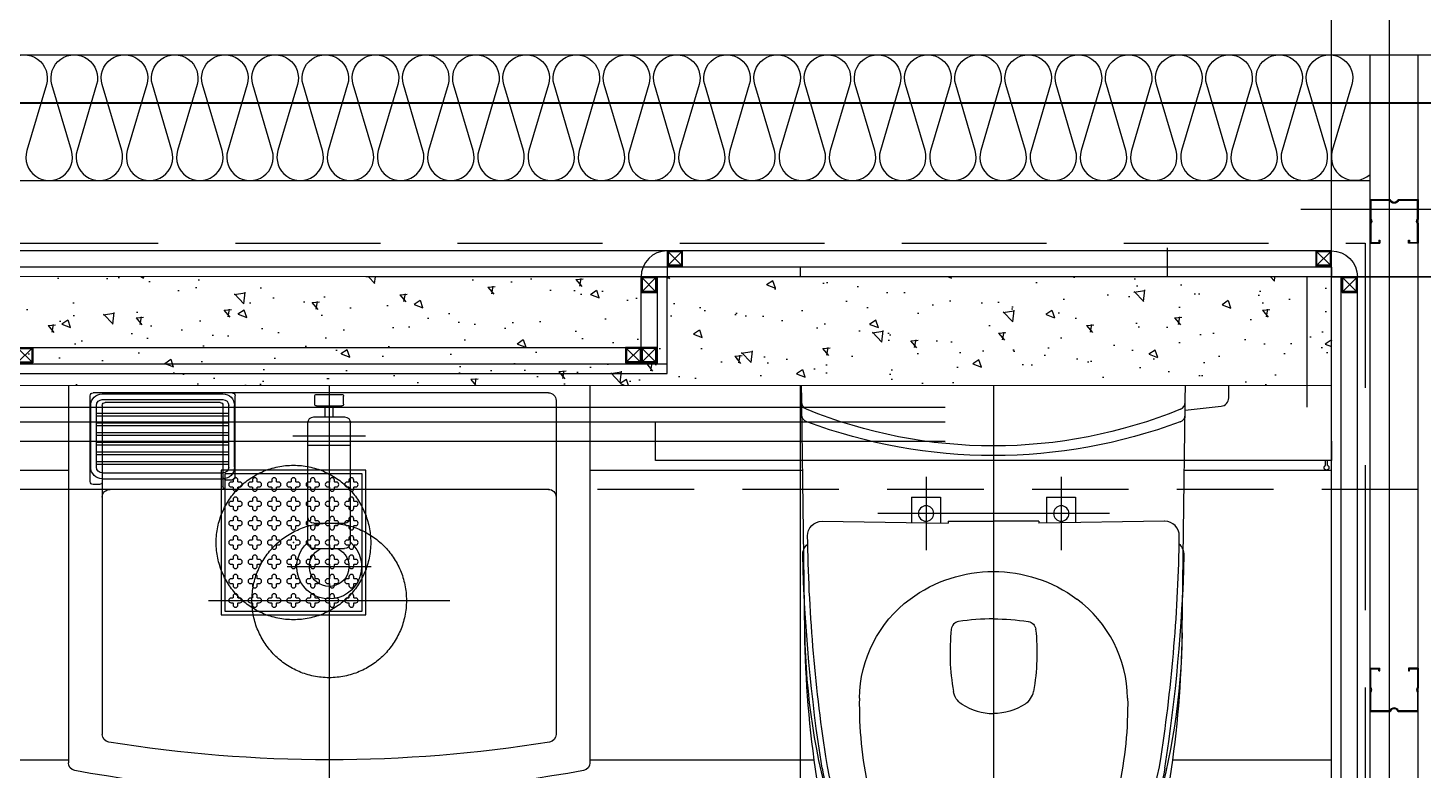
# Model space of a CAD drawing. Header units: millimetres. Extents: x 0 to 1390178, y 0 to 110113.
# Drawn here: x 703112 to 704557, y 25550 to 26319 of the extents above; entities that cross this region are included whole.
import ezdxf
from ezdxf.lldxf.tags import DXFTag
from ezdxf.xclip import XClip

# ---------------------------------------------------------------- set-up
doc = ezdxf.new("R2010")
doc.units = ezdxf.units.MM
doc.header["$LTSCALE"] = 100
doc.header["$XCLIPFRAME"] = 0
for name, pattern in [('X - 단위세대 확장형$0$CEN', [62, 60, -1, 0, -1]), ('X - 단위세대 확장형$0$HID', [1.5, 1, -0.5]), ('X - 단위세대 확장형$0$X-25$0$HID', [2.3, 1.5, -0.8]), ('X - 단위세대 확장형$0$X-25$0$HIDDEN2', [4.7625, 3.175, -1.5875]), ('X - 단위세대 확장형$0$X-55$0$CEN', [65, 60, -2, 1, -2]), ('X - 단위세대 확장형$0$X-55$0$HIDDEN2', [4.7625, 3.175, -1.5875]), ('X - 평면도$0$CEN', [62, 60, -1, 0, -1])]:
    doc.linetypes.add(name, pattern=pattern)
for name, color, linetype in [('SYM', 7, 'Continuous'), ('X - 단위세대 확장형$0$0 TILE LINE & HATCH', 8, 'Continuous'), ('X - 단위세대 확장형$0$3~6층코아$0$A-WALL-CONC', 2, 'Continuous'), ('X - 단위세대 확장형$0$A-CEN', 1, 'X - 단위세대 확장형$0$CEN'), ('X - 단위세대 확장형$0$A-Drain', 8, 'Continuous'), ('X - 단위세대 확장형$0$A-ETC', 7, 'Continuous'), ('X - 단위세대 확장형$0$A-FIN', 8, 'Continuous'), ('X - 단위세대 확장형$0$A-INS', 9, 'Continuous'), ('X - 단위세대 확장형$0$A-TILE', 253, 'Continuous'), ('X - 단위세대 확장형$0$AA-WAXM-CONC', 2, 'Continuous'), ('X - 단위세대 확장형$0$AA-XXXX-CNTL', 1, 'X - 단위세대 확장형$0$CEN'), ('X - 단위세대 확장형$0$LH-UBR', 4, 'Continuous'), ('X - 단위세대 확장형$0$TOIL', 4, 'Continuous'), ('X - 단위세대 확장형$0$UBR WALL', 4, 'Continuous'), ('X - 단위세대 확장형$0$UBR내부자재', 6, 'Continuous'), ('X - 단위세대 확장형$0$X-25$0$AA-DETL-PCN9', 9, 'Continuous'), ('X - 단위세대 확장형$0$X-25$0$AA-FFXM-SANI', 4, 'Continuous'), ('X - 단위세대 확장형$0$X-25$0$AA-XXXX-PAT1', 9, 'Continuous'), ('X - 단위세대 확장형$0$결로방지단열재', 7, 'X - 단위세대 확장형$0$HID'), ('X - 평면도$0$AA-XXXX-CNTL', 1, 'X - 평면도$0$CEN')]:
    doc.layers.add(name, color=color, linetype=linetype)
doc.layers.add('X - 단위세대 확장형$0$A-MC', color=171, linetype='Continuous', plot=False)
tags = doc.linetypes.add('X - 단위세대 확장형$0$X-55$0$DASHDOT', pattern=[70, 31, -13, 13, -13]).pattern_tags.tags
tags[10:11] = [DXFTag(74, 4), DXFTag(75, 0), DXFTag(340, '0'), DXFTag(46, 0.0), DXFTag(50, 0.0), DXFTag(44, 0.0), DXFTag(45, 0.0)]
tags[8:9] = [DXFTag(74, 4), DXFTag(75, 0), DXFTag(340, '0'), DXFTag(46, 0.0), DXFTag(50, 0.0), DXFTag(44, 0.0), DXFTag(45, 0.0)]
tags[6:7] = [DXFTag(74, 4), DXFTag(75, 0), DXFTag(340, '0'), DXFTag(46, 0.0), DXFTag(50, 0.0), DXFTag(44, 0.0), DXFTag(45, 0.0)]
tags[4:5] = [DXFTag(74, 4), DXFTag(75, 0), DXFTag(340, '0'), DXFTag(46, 0.0), DXFTag(50, 0.0), DXFTag(44, 0.0), DXFTag(45, 0.0)]

# ---------------------------------------------------------------- blocks, each defined once
blk = doc.blocks.new('X - 단위세대 확장형$0$X-55$0$계림_C-482-T')
at = {"layer": 'X - 단위세대 확장형$0$TOIL', "linetype": 'Continuous'}
for p, q in [((20, -192), (20, 192)), ((368.6, 195.5), (28.1, 200)), ((253, 177.3), (255, 47)), ((228, 85), (228, 55)), ((228, 85), (254.4, 85)), ((228, 55), (254.9, 55)), ((253, 47), (255, 47)), ((253, 47), (253, 0)), ((253, -47), (253, 0)), ((228, -55), (228, -85)), ((228, -55), (254.9, -55)), ((253, -47), (255, -47)), ((253, -177.3), (255, -47)), ((228, -85), (254.4, -85)), ((0, -214), (0, -146.3)), ((4, -150), (0, -150)), ((0, -210), (0, -150)), ((18, -164), (18, -196)), ((20, -169.7), (18, -169.7)), ((20, -190.2), (18, -190.2)), ((368.6, -195.5), (28.1, -200)), ((82, -199.3), (87, -236.3)), ((138, -198.5), (134, -235.7)), ((4, -210), (0, -210)), ((125.1, -243.7), (96.1, -244.1))]:
    blk.add_line(p, q, dxfattribs=at)
at = {"layer": 'X - 단위세대 확장형$0$TOIL', "color": 1, "linetype": 'X - 단위세대 확장형$0$X-55$0$CEN'}
for p, q in [((245, -120.2), (245, 119.8)), ((207, 69.8), (283, 69.8)), ((0, 0), (755, 0)), ((207, -70.2), (283, -70.2)), ((-30, -180), (50, -180))]:
    blk.add_line(p, q, dxfattribs=at)
at = {"layer": 'X - 단위세대 확장형$0$TOIL', "color": 8, "flags": 128}
for points in [[(368.6, 195.5, -0.069276), (559.4, 166.3)], [(508.6, 177.5, -0.153281), (680.3, 85.2)], [(559.4, 166.3, -0.146734), (684.9, 83.2)], [(436.1, 138.9, -0.057005), (529.9, 129.6)], [(529.9, 129.6, -0.167296), (651.9, 55.7)], [(684.9, 83.2, -0.175371), (715, 0)], [(356.9, 36.1, -0.340717), (364.8, 43.7)], [(364.8, 43.7, -0.070312), (429.2, 41.5)], [(651.9, 55.7, -0.175371), (672, 0)], [(354.1, 0, -0.037774), (356.9, 36.1)], [(354.1, 0, -0.037774), (356.9, 36.1)], [(442.4, 32.7, -0.145176), (452.1, 0)], [(442.4, 32.7, -0.145176), (452.1, 0)], [(715, 0, -0.195798), (680.3, -85.2)], [(442.4, -32.7, -0.207813), (429.2, -41.5)], [(651.9, -55.7, -0.167296), (529.9, -129.6)], [(436.1, -138.9, -0.233552), (333.6, -86.4)], [(684.9, -83.2, -0.146734), (559.4, -166.3)], [(508.6, -177.5, -0.032318), (288.4, -197.6)]]:
    blk.add_lwpolyline(points, format="xyb", dxfattribs=at)
at = {"layer": 'X - 단위세대 확장형$0$TOIL', "linetype": 'Continuous', "flags": 128}
for points in [[(650.4, 101.9, -0.089429), (690, 51.8)], [(684.5, 98.4, -0.197475), (725, 0)], [(703, 0, -0.12324), (690, -51.8)], [(684.5, -98.4, -0.160769), (519.2, -182.9)], [(650.4, -101.9, -0.144538), (496.5, -173.7)], [(4, -150, -0.414214), (18, -164)], [(268.2, -192.5, -0.418484), (253, -177.5)], [(496.5, -173.7, -0.033715), (268.2, -192.5)], [(519.2, -182.9, -0.034955), (368.6, -195.5)], [(150.1, -193.3, -0.309301), (142.7, -198.5)], [(288.4, -197.6, -0.225843), (276.6, -192.4)], [(134, -235.7, -0.379025), (125.1, -243.7)]]:
    blk.add_lwpolyline(points, format="xyb", dxfattribs=at)
at = {"layer": 'X - 단위세대 확장형$0$TOIL', "flags": 128}
blk.add_lwpolyline([(137, -193.7, -0.301225), (129.7, -198.6)], format="xyb", dxfattribs=at)
at = {"layer": 'X - 단위세대 확장형$0$TOIL', "linetype": 'Continuous'}
for centre in [(245, 69.8), (245, -70.2)]:
    blk.add_circle(centre, 8, dxfattribs=at)
for centre, radius, start, end in [((28, 192), 8, 90, 180), ((142.6, 190.5), 8, 20.4909, 89.2385), ((-367.1, 0), 552.1, 339.5091, 20.4909), ((268, 177.5), 15, 89.1659, 180), ((243.5, -1507.3), 1700, 81.4419, 89.1659), ((288, 182.6), 15, 88.4964, 139.4017), ((354.2, -884.5), 1080, 81.2159, 89.2985), ((451.8, -122.9), 300, 48.5441, 81.4419), ((473.9, -109.8), 296.2, 44.6829, 81.2159), ((593, 0), 110, 0, 28.1029), ((585, 0), 140, 315.3171, 0), ((531.3, 33), 180, 311.4559, 331.8971), ((4, -196), 14, 270, 360), ((28, -192), 8, 180, 270.7615), ((95.9, -235.1), 9, 187.7283, 270.76)]:
    blk.add_arc(centre, radius, start, end, dxfattribs=at)
at = {"layer": 'X - 단위세대 확장형$0$TOIL'}
for centre, radius, start, end in [((129.6, 190.6), 8, 22.1841, 89.2385), ((-337.9, 0), 512.9, 337.8159, 22.1841)]:
    blk.add_arc(centre, radius, start, end, dxfattribs=at)
at = {"layer": 'X - 단위세대 확장형$0$TOIL', "color": 8}
for centre, radius, start, end in [((243.5, -1513.8), 1712, 81.0921, 88.4964), ((438, 8.9), 130, 90.8275, 143.411), ((450, 0), 145, 143.411, 216.589), ((593, 0), 122, 0, 44.3131), ((425.7, 21.8), 20, 33.0409, 79.9998), ((587, -1), 128, 342.6326, 18.0424), ((392.1, 0), 60, 326.9591, 0.0001), ((585, 0), 87, 320.2125, 0), ((585, 0), 130, 320.2125, 0), ((594.1, 0), 240, 180, 188.653), ((365.8, -34.8), 9, 188.653, 263.9124), ((389.2, 185), 230, 263.9124, 280.0002), ((447.4, 142.1), 325.5, 280.8287, 315.6869), ((442.1, 276), 415, 269.1725, 282.2229), ((359.3, 504.5), 700, 270.7618, 286.6131)]:
    blk.add_arc(centre, radius, start, end, dxfattribs=at)
blk = doc.blocks.new('X - 단위세대 확장형$0$A$C49536B45')
at = {"layer": 'X - 단위세대 확장형$0$A-Drain', "color": 252, "linetype": 'X - 단위세대 확장형$0$X-55$0$HIDDEN2', "ltscale": 10}
for p, q in [((0, 125), (0, -125)), ((-125, 0), (125, 0))]:
    blk.add_line(p, q, dxfattribs=at)
blk.add_circle((0, 0), 80, dxfattribs=at)
blk = doc.blocks.new('X - 단위세대 확장형$0$X-55$0$L-206D')
at = {"layer": 'X - 단위세대 확장형$0$TOIL', "color": 1, "linetype": 'X - 단위세대 확장형$0$X-55$0$DASHDOT'}
for p, q in [((5314.4, 17756), (5314.4, 17281)), ((5276.9, 17671), (5351.9, 17671)), ((5357.9, 17536), (5270.9, 17536))]:
    blk.add_line(p, q, dxfattribs=at)
at = {"layer": 'X - 단위세대 확장형$0$TOIL', "linetype": 'Continuous'}
for p, q in [((5044.4, 17736), (5044.4, 17332.7)), ((5044.4, 17736), (5584.4, 17736)), ((5584.4, 17736), (5584.4, 17332.7)), ((5087.4, 17716), (5558.9, 17716)), ((5079.4, 17708), (5079.4, 17608)), ((5327.4, 17714.4), (5301.4, 17714.4)), ((5327.4, 17702.4), (5301.4, 17702.4)), ((5310.4, 17691), (5310.4, 17702.4)), ((5318.4, 17691), (5318.4, 17702.4)), ((5411.9, 17629), (5411.9, 17713)), ((5412.4, 17639), (5412.4, 17703)), ((5418.4, 17639), (5418.4, 17703)), ((5549.4, 17715), (5424.4, 17715)), ((5549.4, 17709), (5424.4, 17709)), ((5424.4, 17703), (5424.4, 17619)), ((5427.4, 17706), (5546.4, 17706)), ((5549.4, 17703), (5549.4, 17608)), ((5555.4, 17639), (5555.4, 17703)), ((5561.4, 17639), (5561.4, 17703)), ((5561.9, 17624), (5561.9, 17713)), ((5330.4, 17691), (5298.4, 17691)), ((5292.4, 17587), (5292.4, 17685)), ((5336.4, 17587), (5336.4, 17685)), ((5336.4, 17661.8), (5292.4, 17661.8)), ((5549.4, 17633), (5424.4, 17633)), ((5087.4, 17616), (5292.4, 17616)), ((5336.4, 17616), (5541.4, 17616)), ((5421.4, 17626), (5414.9, 17626)), ((5549.4, 17627), (5424.4, 17627)), ((5552.4, 17621), (5558.9, 17621)), ((5079.4, 17608), (5079.4, 17362.2)), ((5549.4, 17608), (5549.4, 17362.2)), ((5292.4, 17560.8), (5292.4, 17587)), ((5336.4, 17560.8), (5336.4, 17587)), ((5330.4, 17581), (5298.4, 17581)), ((5330.4, 17554.8), (5298.4, 17554.8))]:
    blk.add_line(p, q, dxfattribs=at)
at = {"layer": 'X - 단위세대 확장형$0$TOIL', "color": 130, "linetype": 'Continuous'}
for p, q in [((5555.4, 17695), (5418.4, 17695)), ((5555.4, 17692), (5418.4, 17692)), ((5555.4, 17685), (5418.4, 17685)), ((5555.4, 17682), (5418.4, 17682)), ((5555.4, 17675), (5418.4, 17675)), ((5555.4, 17672), (5418.4, 17672)), ((5555.4, 17665), (5418.4, 17665)), ((5555.4, 17662), (5418.4, 17662)), ((5555.4, 17655), (5418.4, 17655)), ((5555.4, 17652), (5418.4, 17652)), ((5555.4, 17645), (5418.4, 17645)), ((5555.4, 17642), (5418.4, 17642))]:
    blk.add_line(p, q, dxfattribs=at)
at = {"layer": 'X - 단위세대 확장형$0$TOIL', "linetype": 'Continuous'}
for centre, radius, start, end in [((5087.4, 17708), 8, 90, 180), ((5414.9, 17713), 3, 90, 180), ((5558.9, 17713), 3, 0, 90), ((5301.4, 17712.4), 2, 90, 180), ((5301.4, 17704.4), 2, 180, 270), ((5327.4, 17712.4), 2, 0, 90), ((5327.4, 17704.4), 2, 270, 0), ((5424.4, 17703), 12, 90, 180), ((5424.4, 17703), 6, 90, 180), ((5427.4, 17703), 3, 90, 179.998), ((5546.4, 17703), 3, 0, 90), ((5549.4, 17703), 12, 0, 90), ((5549.4, 17703), 6, 0, 90), ((5298.4, 17685), 6, 90, 180), ((5330.4, 17685), 6, 0, 90), ((5424.4, 17639), 12, 180, 270), ((5424.4, 17639), 6, 180, 270), ((5549.4, 17639), 6, 270, 0), ((5549.4, 17639), 12, 270, 0), ((5087.4, 17608), 8, 90, 180), ((5414.9, 17629), 3, 180.002, 270), ((5421.4, 17629), 3, 270, 0), ((5421.4, 17619), 3, 270, 0), ((5541.4, 17608), 8, 0, 90), ((5552.4, 17624), 3, 180, 270), ((5558.9, 17624), 3, 270, 0), ((5298.4, 17587), 6, 180, 270), ((5330.4, 17587), 6, 270, 0), ((5314.4, 17536), 33.5, 131.0499, 48.95), ((5298.4, 17560.8), 6, 180, 270), ((5330.4, 17560.8), 6, 270, 0), ((5314.4, 17536), 20.5, 113.7896, 66.2104), ((5087.4, 17362.2), 8, 180, 260.85), ((5541.4, 17362.2), 8, 279.15, 0), ((5314.4, 18771.5), 1435.5, 260.85, 279.15), ((5052.4, 17332.7), 8, 180, 259.68), ((5576.4, 17332.7), 8, 280.32, 0), ((5314.4, 18771.5), 1470.5, 259.68, 280.32)]:
    blk.add_arc(centre, radius, start, end, dxfattribs=at)
for points in [[(5299.4, 17704.4), (5299.4, 17708.4), (5299.4, 17712.4)], [(5329.4, 17704.4), (5329.4, 17708.4), (5329.4, 17712.4)]]:
    blk.add_open_spline(points, degree=2, dxfattribs=at)
at = {"xscale": -1}
blk.add_blockref('X - 단위세대 확장형$0$A$C49536B45', (5314.4, 17501), dxfattribs=at)
blk = doc.blocks.new('X - 단위세대 확장형$0$A$C5B7D6953')
at = {"layer": 'X - 단위세대 확장형$0$UBR WALL', "ltscale": 5}
blk.add_lwpolyline([(112, 1390), (112, -10), (0, -10), (0, 1390)], close=True, dxfattribs=at)
at = {"ltscale": 5}
blk.add_wipeout([(112, 1390), (112, -10), (0, -10), (0, 1390)], dxfattribs=at).dxf.layer = 'X - 단위세대 확장형$0$LH-UBR'
at = {"layer": 'X - 단위세대 확장형$0$0 TILE LINE & HATCH', "ltscale": 5}
h = blk.add_hatch(dxfattribs=at)
h.set_pattern_fill('AR-CONC', color=256, scale=0.5, angle=-90)
h.set_pattern_definition([(320, (21888.49, 23755.904), (-7.96954, -91.09233), [9.525, -104.775]), (265, (21888.49, 23755.9), (95.52842, 17.6217), [7.62, -83.8203]), (10.45144, (21887.83, 23748.31), (87.55888, -73.47062), [8.095, -89.04512]), (316.1842, (21913.89, 23755.9), (-21.02116, -135.53952), [14.2875, -157.1625]), (6.63556, (21912.14, 23744.61), (123.71306, -118.70207), [12.1425, -133.5678]), (261.18415, (21913.9, 23755.9), (123.71306, -118.70207), [11.43, -125.72987]), (291, (21907.54, 23743.204), (-51.1326, -75.8072), [9.525, -104.775]), (236, (21907.54, 23743.2), (92.09398, -30.90101), [7.62, -83.82]), (341.45144, (21903.28, 23736.89), (40.96138, -106.7082), [8.095, -89.04497]), (307.5, (21888.493, 23755.904), (42.27752, -1.5443), [0, -82.804, 0, -85.09, 0, -84.1375]), (277.5, (21888.493, 23755.904), (50.09029, -33.40983), [0, -48.514, 0, -80.899, 0, -32.0675]), (237.5, (21888.493, 23784.225), (-2.864372, -67.795298), [0, -31.75, 0, -99.06, 0, -131.445]), (227.5, (21888.493, 23796.925), (12.71325, -74.06459), [0, -41.275, 0, -65.786, 0, -93.345])])
h.paths.add_polyline_path([(112, 1390), (112, -10), (0, -10), (0, 1390)])
blk = doc.blocks.new('X - 단위세대 확장형$0$A$C85b06c20')
at = {"layer": 'X - 단위세대 확장형$0$UBR내부자재', "color": 8, "linetype": 'X - 단위세대 확장형$0$HID', "ltscale": 10}
for points in [[(150, 1400), (150, 0), (0, 0), (0, 1400), (150, 1400)], [(135, 1400), (170, 1400), (170, 0), (190, 0), (190, 700), (150, 700)], [(135, 1400), (135, 0)], [(175.2, 1396), (170, 1396)], [(175.2, 1394), (170, 1394)], [(135, 1375), (0, 1375)], [(135, 25), (0, 25)], [(195.2, 6), (190, 6)], [(195.2, 4), (190, 4)]]:
    blk.add_lwpolyline(points, dxfattribs=at)
for centre in [(177.5, 1395), (197.5, 5)]:
    blk.add_arc(centre, 2.5, 203.5782, 156.4218, dxfattribs=at)
blk = doc.blocks.new('X - 단위세대 확장형$0$A$Ce1c72916')
at = {"layer": 'X - 단위세대 확장형$0$0 TILE LINE & HATCH'}
for p, q in [((126, 731), (126, 717)), ((26, 704), (26, 690)), ((99, 704), (99, 690)), ((26, 688), (26, 674)), ((26, 44), (26, 58)), ((26, 28), (26, 42)), ((99, 28), (99, 42)), ((126, 1), (126, 15))]:
    blk.add_line(p, q, dxfattribs=at)
at = {"layer": 'X - 단위세대 확장형$0$0 TILE LINE & HATCH', "elevation": 0}
for points in [[(127, 716), (111, 716), (111, 732), (127, 732)], [(27, 689), (11, 689), (11, 705), (27, 705)], [(100, 689), (84, 689), (84, 705), (100, 705)], [(27, 673), (11, 673), (11, 689), (27, 689)], [(27, 59), (11, 59), (11, 43), (27, 43)], [(27, 43), (11, 43), (11, 27), (27, 27)], [(100, 43), (84, 43), (84, 27), (100, 27)], [(127, 16), (111, 16), (111, 0), (127, 0)]]:
    blk.add_lwpolyline(points, close=True, dxfattribs=at)
for points in [[(112, 731), (112, 717), (126, 731), (112, 731), (126, 717), (112, 717)], [(0, 716), (0, 16)], [(0, 716), (100, 716)], [(10, 716), (10, 16)], [(127, 716), (100, 716), (100, 689)], [(100, 706), (100, 716)], [(10, 706), (100, 706)], [(12, 704), (12, 690), (26, 704), (12, 704), (26, 690), (12, 690)], [(85, 704), (85, 690), (99, 704), (85, 704), (99, 690), (85, 690)], [(12, 688), (12, 674), (26, 688), (12, 688), (26, 674), (12, 674)], [(27, 689), (27, 29.5)], [(27, 689), (100, 689)], [(12, 44), (12, 58), (26, 44), (12, 44), (26, 58), (12, 58)], [(12, 28), (12, 42), (26, 28), (12, 28), (26, 42), (12, 42)], [(27, 43), (100, 43)], [(85, 28), (85, 42), (99, 28), (85, 28), (99, 42), (85, 42)], [(127, 16), (100, 16), (100, 43)], [(0, 16), (100, 16)], [(10, 26), (100, 26)], [(100, 26), (100, 16)], [(112, 1), (112, 15), (126, 1), (112, 1), (126, 15), (112, 15)]]:
    blk.add_lwpolyline(points, dxfattribs=at)
at = {"layer": 'X - 단위세대 확장형$0$0 TILE LINE & HATCH'}
for centre, start, end in [((100, 716), 270, 0), ((100, 16), 0, 90)]:
    blk.add_arc(centre, 27, start, end, dxfattribs=at)
blk = doc.blocks.new('X - 단위세대 확장형$0$X-25$0$육가')
at = {"layer": 'X - 단위세대 확장형$0$X-25$0$AA-XXXX-PAT1'}
for points in [[(858.3, 222.5), (1008.3, 222.5), (1008.3, 372.5), (858.3, 372.5)], [(862.3, 226.5), (1004.3, 226.5), (1004.3, 368.5), (862.3, 368.5)]]:
    blk.add_lwpolyline(points, close=True, dxfattribs=at)
for points in [[(868.8, 355), (870.3, 355, -0.414214), (870.8, 354.5), (870.8, 353, 1), (875.8, 353), (875.8, 354.5, -0.414214), (876.3, 355), (877.8, 355, 1), (877.8, 360), (876.3, 360, -0.414214), (875.8, 360.5), (875.8, 362, 1), (870.8, 362), (870.8, 360.5, -0.414214), (870.3, 360), (868.8, 360, 1)], [(888.8, 355), (890.3, 355, -0.414214), (890.8, 354.5), (890.8, 353, 1), (895.8, 353), (895.8, 354.5, -0.414214), (896.3, 355), (897.8, 355, 1), (897.8, 360), (896.3, 360, -0.414214), (895.8, 360.5), (895.8, 362, 1), (890.8, 362), (890.8, 360.5, -0.414214), (890.3, 360), (888.8, 360, 1)], [(908.8, 355), (910.3, 355, -0.414214), (910.8, 354.5), (910.8, 353, 1), (915.8, 353), (915.8, 354.5, -0.414214), (916.3, 355), (917.8, 355, 1), (917.8, 360), (916.3, 360, -0.414214), (915.8, 360.5), (915.8, 362, 1), (910.8, 362), (910.8, 360.5, -0.414214), (910.3, 360), (908.8, 360, 1)], [(928.8, 355), (930.3, 355, -0.414214), (930.8, 354.5), (930.8, 353, 1), (935.8, 353), (935.8, 354.5, -0.414214), (936.3, 355), (937.8, 355, 1), (937.8, 360), (936.3, 360, -0.414214), (935.8, 360.5), (935.8, 362, 1), (930.8, 362), (930.8, 360.5, -0.414214), (930.3, 360), (928.8, 360, 1)], [(948.8, 355), (950.3, 355, -0.414214), (950.8, 354.5), (950.8, 353, 1), (955.8, 353), (955.8, 354.5, -0.414214), (956.3, 355), (957.8, 355, 1), (957.8, 360), (956.3, 360, -0.414214), (955.8, 360.5), (955.8, 362, 1), (950.8, 362), (950.8, 360.5, -0.414214), (950.3, 360), (948.8, 360, 1)], [(968.8, 355), (970.3, 355, -0.414214), (970.8, 354.5), (970.8, 353, 1), (975.8, 353), (975.8, 354.5, -0.414214), (976.3, 355), (977.8, 355, 1), (977.8, 360), (976.3, 360, -0.414214), (975.8, 360.5), (975.8, 362, 1), (970.8, 362), (970.8, 360.5, -0.414214), (970.3, 360), (968.8, 360, 1)], [(988.8, 355), (990.3, 355, -0.414214), (990.8, 354.5), (990.8, 353, 1), (995.8, 353), (995.8, 354.5, -0.414214), (996.3, 355), (997.8, 355, 1), (997.8, 360), (996.3, 360, -0.414214), (995.8, 360.5), (995.8, 362, 1), (990.8, 362), (990.8, 360.5, -0.414214), (990.3, 360), (988.8, 360, 1)], [(868.8, 335), (870.3, 335, -0.414214), (870.8, 334.5), (870.8, 333, 1), (875.8, 333), (875.8, 334.5, -0.414214), (876.3, 335), (877.8, 335, 1), (877.8, 340), (876.3, 340, -0.414214), (875.8, 340.5), (875.8, 342, 1), (870.8, 342), (870.8, 340.5, -0.414214), (870.3, 340), (868.8, 340, 1)], [(888.8, 335), (890.3, 335, -0.414214), (890.8, 334.5), (890.8, 333, 1), (895.8, 333), (895.8, 334.5, -0.414214), (896.3, 335), (897.8, 335, 1), (897.8, 340), (896.3, 340, -0.414214), (895.8, 340.5), (895.8, 342, 1), (890.8, 342), (890.8, 340.5, -0.414214), (890.3, 340), (888.8, 340, 1)], [(908.8, 335), (910.3, 335, -0.414214), (910.8, 334.5), (910.8, 333, 1), (915.8, 333), (915.8, 334.5, -0.414214), (916.3, 335), (917.8, 335, 1), (917.8, 340), (916.3, 340, -0.414214), (915.8, 340.5), (915.8, 342, 1), (910.8, 342), (910.8, 340.5, -0.414214), (910.3, 340), (908.8, 340, 1)], [(928.8, 335), (930.3, 335, -0.414214), (930.8, 334.5), (930.8, 333, 1), (935.8, 333), (935.8, 334.5, -0.414214), (936.3, 335), (937.8, 335, 1), (937.8, 340), (936.3, 340, -0.414214), (935.8, 340.5), (935.8, 342, 1), (930.8, 342), (930.8, 340.5, -0.414214), (930.3, 340), (928.8, 340, 1)], [(948.8, 335), (950.3, 335, -0.414214), (950.8, 334.5), (950.8, 333, 1), (955.8, 333), (955.8, 334.5, -0.414214), (956.3, 335), (957.8, 335, 1), (957.8, 340), (956.3, 340, -0.414214), (955.8, 340.5), (955.8, 342, 1), (950.8, 342), (950.8, 340.5, -0.414214), (950.3, 340), (948.8, 340, 1)], [(968.8, 335), (970.3, 335, -0.414214), (970.8, 334.5), (970.8, 333, 1), (975.8, 333), (975.8, 334.5, -0.414214), (976.3, 335), (977.8, 335, 1), (977.8, 340), (976.3, 340, -0.414214), (975.8, 340.5), (975.8, 342, 1), (970.8, 342), (970.8, 340.5, -0.414214), (970.3, 340), (968.8, 340, 1)], [(988.8, 335), (990.3, 335, -0.414214), (990.8, 334.5), (990.8, 333, 1), (995.8, 333), (995.8, 334.5, -0.414214), (996.3, 335), (997.8, 335, 1), (997.8, 340), (996.3, 340, -0.414214), (995.8, 340.5), (995.8, 342, 1), (990.8, 342), (990.8, 340.5, -0.414214), (990.3, 340), (988.8, 340, 1)], [(868.8, 315), (870.3, 315, -0.414214), (870.8, 314.5), (870.8, 313, 1), (875.8, 313), (875.8, 314.5, -0.414214), (876.3, 315), (877.8, 315, 1), (877.8, 320), (876.3, 320, -0.414214), (875.8, 320.5), (875.8, 322, 1), (870.8, 322), (870.8, 320.5, -0.414214), (870.3, 320), (868.8, 320, 1)], [(888.8, 315), (890.3, 315, -0.414214), (890.8, 314.5), (890.8, 313, 1), (895.8, 313), (895.8, 314.5, -0.414214), (896.3, 315), (897.8, 315, 1), (897.8, 320), (896.3, 320, -0.414214), (895.8, 320.5), (895.8, 322, 1), (890.8, 322), (890.8, 320.5, -0.414214), (890.3, 320), (888.8, 320, 1)], [(908.8, 315), (910.3, 315, -0.414214), (910.8, 314.5), (910.8, 313, 1), (915.8, 313), (915.8, 314.5, -0.414214), (916.3, 315), (917.8, 315, 1), (917.8, 320), (916.3, 320, -0.414214), (915.8, 320.5), (915.8, 322, 1), (910.8, 322), (910.8, 320.5, -0.414214), (910.3, 320), (908.8, 320, 1)], [(928.8, 315), (930.3, 315, -0.414214), (930.8, 314.5), (930.8, 313, 1), (935.8, 313), (935.8, 314.5, -0.414214), (936.3, 315), (937.8, 315, 1), (937.8, 320), (936.3, 320, -0.414214), (935.8, 320.5), (935.8, 322, 1), (930.8, 322), (930.8, 320.5, -0.414214), (930.3, 320), (928.8, 320, 1)], [(948.8, 315), (950.3, 315, -0.414214), (950.8, 314.5), (950.8, 313, 1), (955.8, 313), (955.8, 314.5, -0.414214), (956.3, 315), (957.8, 315, 1), (957.8, 320), (956.3, 320, -0.414214), (955.8, 320.5), (955.8, 322, 1), (950.8, 322), (950.8, 320.5, -0.414214), (950.3, 320), (948.8, 320, 1)], [(968.8, 315), (970.3, 315, -0.414214), (970.8, 314.5), (970.8, 313, 1), (975.8, 313), (975.8, 314.5, -0.414214), (976.3, 315), (977.8, 315, 1), (977.8, 320), (976.3, 320, -0.414214), (975.8, 320.5), (975.8, 322, 1), (970.8, 322), (970.8, 320.5, -0.414214), (970.3, 320), (968.8, 320, 1)], [(988.8, 315), (990.3, 315, -0.414214), (990.8, 314.5), (990.8, 313, 1), (995.8, 313), (995.8, 314.5, -0.414214), (996.3, 315), (997.8, 315, 1), (997.8, 320), (996.3, 320, -0.414214), (995.8, 320.5), (995.8, 322, 1), (990.8, 322), (990.8, 320.5, -0.414214), (990.3, 320), (988.8, 320, 1)], [(868.8, 295), (870.3, 295, -0.414214), (870.8, 294.5), (870.8, 293, 1), (875.8, 293), (875.8, 294.5, -0.414214), (876.3, 295), (877.8, 295, 1), (877.8, 300), (876.3, 300, -0.414214), (875.8, 300.5), (875.8, 302, 1), (870.8, 302), (870.8, 300.5, -0.414214), (870.3, 300), (868.8, 300, 1)], [(888.8, 295), (890.3, 295, -0.414214), (890.8, 294.5), (890.8, 293, 1), (895.8, 293), (895.8, 294.5, -0.414214), (896.3, 295), (897.8, 295, 1), (897.8, 300), (896.3, 300, -0.414214), (895.8, 300.5), (895.8, 302, 1), (890.8, 302), (890.8, 300.5, -0.414214), (890.3, 300), (888.8, 300, 1)], [(908.8, 295), (910.3, 295, -0.414214), (910.8, 294.5), (910.8, 293, 1), (915.8, 293), (915.8, 294.5, -0.414214), (916.3, 295), (917.8, 295, 1), (917.8, 300), (916.3, 300, -0.414214), (915.8, 300.5), (915.8, 302, 1), (910.8, 302), (910.8, 300.5, -0.414214), (910.3, 300), (908.8, 300, 1)], [(928.8, 295), (930.3, 295, -0.414214), (930.8, 294.5), (930.8, 293, 1), (935.8, 293), (935.8, 294.5, -0.414214), (936.3, 295), (937.8, 295, 1), (937.8, 300), (936.3, 300, -0.414214), (935.8, 300.5), (935.8, 302, 1), (930.8, 302), (930.8, 300.5, -0.414214), (930.3, 300), (928.8, 300, 1)], [(948.8, 295), (950.3, 295, -0.414214), (950.8, 294.5), (950.8, 293, 1), (955.8, 293), (955.8, 294.5, -0.414214), (956.3, 295), (957.8, 295, 1), (957.8, 300), (956.3, 300, -0.414214), (955.8, 300.5), (955.8, 302, 1), (950.8, 302), (950.8, 300.5, -0.414214), (950.3, 300), (948.8, 300, 1)], [(968.8, 295), (970.3, 295, -0.414214), (970.8, 294.5), (970.8, 293, 1), (975.8, 293), (975.8, 294.5, -0.414214), (976.3, 295), (977.8, 295, 1), (977.8, 300), (976.3, 300, -0.414214), (975.8, 300.5), (975.8, 302, 1), (970.8, 302), (970.8, 300.5, -0.414214), (970.3, 300), (968.8, 300, 1)], [(988.8, 295), (990.3, 295, -0.414214), (990.8, 294.5), (990.8, 293, 1), (995.8, 293), (995.8, 294.5, -0.414214), (996.3, 295), (997.8, 295, 1), (997.8, 300), (996.3, 300, -0.414214), (995.8, 300.5), (995.8, 302, 1), (990.8, 302), (990.8, 300.5, -0.414214), (990.3, 300), (988.8, 300, 1)], [(868.8, 275), (870.3, 275, -0.414214), (870.8, 274.5), (870.8, 273, 1), (875.8, 273), (875.8, 274.5, -0.414214), (876.3, 275), (877.8, 275, 1), (877.8, 280), (876.3, 280, -0.414214), (875.8, 280.5), (875.8, 282, 1), (870.8, 282), (870.8, 280.5, -0.414214), (870.3, 280), (868.8, 280, 1)], [(888.8, 275), (890.3, 275, -0.414214), (890.8, 274.5), (890.8, 273, 1), (895.8, 273), (895.8, 274.5, -0.414214), (896.3, 275), (897.8, 275, 1), (897.8, 280), (896.3, 280, -0.414214), (895.8, 280.5), (895.8, 282, 1), (890.8, 282), (890.8, 280.5, -0.414214), (890.3, 280), (888.8, 280, 1)], [(908.8, 275), (910.3, 275, -0.414214), (910.8, 274.5), (910.8, 273, 1), (915.8, 273), (915.8, 274.5, -0.414214), (916.3, 275), (917.8, 275, 1), (917.8, 280), (916.3, 280, -0.414214), (915.8, 280.5), (915.8, 282, 1), (910.8, 282), (910.8, 280.5, -0.414214), (910.3, 280), (908.8, 280, 1)], [(928.8, 275), (930.3, 275, -0.414214), (930.8, 274.5), (930.8, 273, 1), (935.8, 273), (935.8, 274.5, -0.414214), (936.3, 275), (937.8, 275, 1), (937.8, 280), (936.3, 280, -0.414214), (935.8, 280.5), (935.8, 282, 1), (930.8, 282), (930.8, 280.5, -0.414214), (930.3, 280), (928.8, 280, 1)], [(948.8, 275), (950.3, 275, -0.414214), (950.8, 274.5), (950.8, 273, 1), (955.8, 273), (955.8, 274.5, -0.414214), (956.3, 275), (957.8, 275, 1), (957.8, 280), (956.3, 280, -0.414214), (955.8, 280.5), (955.8, 282, 1), (950.8, 282), (950.8, 280.5, -0.414214), (950.3, 280), (948.8, 280, 1)], [(968.8, 275), (970.3, 275, -0.414214), (970.8, 274.5), (970.8, 273, 1), (975.8, 273), (975.8, 274.5, -0.414214), (976.3, 275), (977.8, 275, 1), (977.8, 280), (976.3, 280, -0.414214), (975.8, 280.5), (975.8, 282, 1), (970.8, 282), (970.8, 280.5, -0.414214), (970.3, 280), (968.8, 280, 1)], [(988.8, 275), (990.3, 275, -0.414214), (990.8, 274.5), (990.8, 273, 1), (995.8, 273), (995.8, 274.5, -0.414214), (996.3, 275), (997.8, 275, 1), (997.8, 280), (996.3, 280, -0.414214), (995.8, 280.5), (995.8, 282, 1), (990.8, 282), (990.8, 280.5, -0.414214), (990.3, 280), (988.8, 280, 1)], [(868.8, 255), (870.3, 255, -0.414214), (870.8, 254.5), (870.8, 253, 1), (875.8, 253), (875.8, 254.5, -0.414214), (876.3, 255), (877.8, 255, 1), (877.8, 260), (876.3, 260, -0.414214), (875.8, 260.5), (875.8, 262, 1), (870.8, 262), (870.8, 260.5, -0.414214), (870.3, 260), (868.8, 260, 1)], [(888.8, 255), (890.3, 255, -0.414214), (890.8, 254.5), (890.8, 253, 1), (895.8, 253), (895.8, 254.5, -0.414214), (896.3, 255), (897.8, 255, 1), (897.8, 260), (896.3, 260, -0.414214), (895.8, 260.5), (895.8, 262, 1), (890.8, 262), (890.8, 260.5, -0.414214), (890.3, 260), (888.8, 260, 1)], [(908.8, 255), (910.3, 255, -0.414214), (910.8, 254.5), (910.8, 253, 1), (915.8, 253), (915.8, 254.5, -0.414214), (916.3, 255), (917.8, 255, 1), (917.8, 260), (916.3, 260, -0.414214), (915.8, 260.5), (915.8, 262, 1), (910.8, 262), (910.8, 260.5, -0.414214), (910.3, 260), (908.8, 260, 1)], [(928.8, 255), (930.3, 255, -0.414214), (930.8, 254.5), (930.8, 253, 1), (935.8, 253), (935.8, 254.5, -0.414214), (936.3, 255), (937.8, 255, 1), (937.8, 260), (936.3, 260, -0.414214), (935.8, 260.5), (935.8, 262, 1), (930.8, 262), (930.8, 260.5, -0.414214), (930.3, 260), (928.8, 260, 1)], [(948.8, 255), (950.3, 255, -0.414214), (950.8, 254.5), (950.8, 253, 1), (955.8, 253), (955.8, 254.5, -0.414214), (956.3, 255), (957.8, 255, 1), (957.8, 260), (956.3, 260, -0.414214), (955.8, 260.5), (955.8, 262, 1), (950.8, 262), (950.8, 260.5, -0.414214), (950.3, 260), (948.8, 260, 1)], [(968.8, 255), (970.3, 255, -0.414214), (970.8, 254.5), (970.8, 253, 1), (975.8, 253), (975.8, 254.5, -0.414214), (976.3, 255), (977.8, 255, 1), (977.8, 260), (976.3, 260, -0.414214), (975.8, 260.5), (975.8, 262, 1), (970.8, 262), (970.8, 260.5, -0.414214), (970.3, 260), (968.8, 260, 1)], [(988.8, 255), (990.3, 255, -0.414214), (990.8, 254.5), (990.8, 253, 1), (995.8, 253), (995.8, 254.5, -0.414214), (996.3, 255), (997.8, 255, 1), (997.8, 260), (996.3, 260, -0.414214), (995.8, 260.5), (995.8, 262, 1), (990.8, 262), (990.8, 260.5, -0.414214), (990.3, 260), (988.8, 260, 1)], [(868.8, 235), (870.3, 235, -0.414214), (870.8, 234.5), (870.8, 233, 1), (875.8, 233), (875.8, 234.5, -0.414214), (876.3, 235), (877.8, 235, 1), (877.8, 240), (876.3, 240, -0.414214), (875.8, 240.5), (875.8, 242, 1), (870.8, 242), (870.8, 240.5, -0.414214), (870.3, 240), (868.8, 240, 1)], [(888.8, 235), (890.3, 235, -0.414214), (890.8, 234.5), (890.8, 233, 1), (895.8, 233), (895.8, 234.5, -0.414214), (896.3, 235), (897.8, 235, 1), (897.8, 240), (896.3, 240, -0.414214), (895.8, 240.5), (895.8, 242, 1), (890.8, 242), (890.8, 240.5, -0.414214), (890.3, 240), (888.8, 240, 1)], [(908.8, 235), (910.3, 235, -0.414214), (910.8, 234.5), (910.8, 233, 1), (915.8, 233), (915.8, 234.5, -0.414214), (916.3, 235), (917.8, 235, 1), (917.8, 240), (916.3, 240, -0.414214), (915.8, 240.5), (915.8, 242, 1), (910.8, 242), (910.8, 240.5, -0.414214), (910.3, 240), (908.8, 240, 1)], [(928.8, 235), (930.3, 235, -0.414214), (930.8, 234.5), (930.8, 233, 1), (935.8, 233), (935.8, 234.5, -0.414214), (936.3, 235), (937.8, 235, 1), (937.8, 240), (936.3, 240, -0.414214), (935.8, 240.5), (935.8, 242, 1), (930.8, 242), (930.8, 240.5, -0.414214), (930.3, 240), (928.8, 240, 1)], [(948.8, 235), (950.3, 235, -0.414214), (950.8, 234.5), (950.8, 233, 1), (955.8, 233), (955.8, 234.5, -0.414214), (956.3, 235), (957.8, 235, 1), (957.8, 240), (956.3, 240, -0.414214), (955.8, 240.5), (955.8, 242, 1), (950.8, 242), (950.8, 240.5, -0.414214), (950.3, 240), (948.8, 240, 1)], [(968.8, 235), (970.3, 235, -0.414214), (970.8, 234.5), (970.8, 233, 1), (975.8, 233), (975.8, 234.5, -0.414214), (976.3, 235), (977.8, 235, 1), (977.8, 240), (976.3, 240, -0.414214), (975.8, 240.5), (975.8, 242, 1), (970.8, 242), (970.8, 240.5, -0.414214), (970.3, 240), (968.8, 240, 1)], [(988.8, 235), (990.3, 235, -0.414214), (990.8, 234.5), (990.8, 233, 1), (995.8, 233), (995.8, 234.5, -0.414214), (996.3, 235), (997.8, 235, 1), (997.8, 240), (996.3, 240, -0.414214), (995.8, 240.5), (995.8, 242, 1), (990.8, 242), (990.8, 240.5, -0.414214), (990.3, 240), (988.8, 240, 1)]]:
    blk.add_lwpolyline(points, format="xyb", close=True, dxfattribs=at)
at = {"layer": 'X - 단위세대 확장형$0$X-25$0$AA-XXXX-PAT1', "color": 9, "linetype": 'X - 단위세대 확장형$0$X-25$0$HIDDEN2', "ltscale": 10}
blk.add_circle((933.3, 297.5), 80, dxfattribs=at)
at = {"layer": 'X - 단위세대 확장형$0$X-25$0$AA-XXXX-PAT1'}
blk.add_point((933.3, 297.5), dxfattribs=at)
blk = doc.blocks.new('X - 단위세대 확장형$0$A$C188F32DF')
at = {"layer": 'X - 단위세대 확장형$0$A-ETC', "color": 8, "linetype": 'Continuous'}
for p, q in [((970, 2311), (984, 2311)), ((997, 2284), (1011, 2284))]:
    blk.add_line(p, q, dxfattribs=at)
for points in [[(-315, 2312), (985, 2312)], [(985, 2312), (985, 2285), (1012, 2285)], [(970, 2297), (984, 2297), (970, 2311), (970, 2297), (984, 2311), (984, 2297)], [(-315, 2295), (985, 2295)], [(995, 2285), (985, 2285)], [(995, 2285), (995, 35)], [(997, 2270), (1011, 2270), (997, 2284), (997, 2270), (1011, 2284), (1011, 2270)], [(1012, 2275), (1012, 35)]]:
    blk.add_lwpolyline(points, dxfattribs=at)
for points in [[(985, 2312), (985, 2296), (969, 2296), (969, 2312)], [(1012, 2285), (1012, 2269), (996, 2269), (996, 2285)]]:
    blk.add_lwpolyline(points, close=True, dxfattribs=at)
blk.add_arc((985, 2285), 27, 0, 90, dxfattribs=at)
at = {"layer": 'X - 단위세대 확장형$0$A-TILE'}
for p, q in [((485, 2120.7), (485, 2285)), ((785, 2132.7), (785, 2285)), ((965, 2035), (985, 2035)), ((485, 1517), (485, 1749.3)), ((-315, 1735), (995, 1735)), ((785, 1517), (785, 1737.3)), ((485, 835), (485, 977)), ((785, 835), (785, 977))]:
    blk.add_line(p, q, dxfattribs=at)
at = {"layer": 'X - 단위세대 확장형$0$X-25$0$AA-FFXM-SANI', "color": 8, "linetype": 'X - 단위세대 확장형$0$X-25$0$HID'}
blk.add_lwpolyline([(-350, 2320), (-350, 800), (0, 800), (0, 0), (1020, 0), (1020, 2320)], close=True, dxfattribs=at)
at = {"color": 8, "extrusion": (0, 0, -1), "xscale": -1, "zscale": -1, "rotation": 180}
blk.add_blockref('X - 단위세대 확장형$0$X-55$0$계림_C-482-T', (-985, 1935), dxfattribs=at)
at = {"extrusion": (0, 0, -1), "xscale": -1, "zscale": -1, "rotation": 90}
blk.add_blockref('X - 단위세대 확장형$0$X-55$0$L-206D', (16851, 6561.4), dxfattribs=at)
at = {"layer": 'X - 단위세대 확장형$0$X-25$0$AA-XXXX-PAT1', "xscale": -1}
blk.add_blockref('X - 단위세대 확장형$0$X-25$0$육가', (1643.3, 912.5), dxfattribs=at)
at = {"layer": 'X - 단위세대 확장형$0$3~6층코아$0$A-WALL-CONC', "extrusion": (0, 0, -1), "xscale": -1, "zscale": -1, "rotation": 180}
blk.add_blockref('X - 단위세대 확장형$0$A$C5B7D6953', (-985, 2275), dxfattribs=at)
at = {"extrusion": (0, 0, -1), "xscale": -1, "zscale": -1, "rotation": 180}
blk.add_blockref('X - 단위세대 확장형$0$A$C85b06c20', (-985, 2285), dxfattribs=at)
at = {"xscale": -1, "rotation": 180}
blk.add_blockref('X - 단위세대 확장형$0$A$Ce1c72916', (885, 1613), dxfattribs=at)
blk = doc.blocks.new('X - 단위세대 확장형$0$X-25$0$stud80')
at = {"layer": 'X - 단위세대 확장형$0$X-25$0$AA-DETL-PCN9', "color": 8}
for p, q in [((-25, 10.4), (-25, -10.1)), ((-4, 10.4), (-25, 10.4)), ((-24.2, -9.7), (-24.2, 9.6)), ((-24.2, 9.6), (-4.6, 9.6)), ((25, 10.4), (4, 10.4)), ((4.6, 9.6), (24.2, 9.6)), ((24.2, 9.6), (24.2, -9.7)), ((25, -10.1), (25, 10.4)), ((-25, -34.6), (-25, -14.1)), ((-25, -14.1), (-25, -34.6)), ((25, -34.6), (25, -14.1)), ((-24.2, -33.8), (-24.2, -14.5)), ((24.2, -14.5), (24.2, -33.8)), ((-25, -34.6), (-15, -34.6)), ((-15.8, -33.8), (-24.2, -33.8)), ((-15, -31.6), (-15.8, -31.6)), ((-15.8, -31.6), (-15.8, -33.8)), ((-15, -34.6), (-15, -31.6)), ((15.8, -31.6), (15, -31.6)), ((15, -31.6), (15, -34.6)), ((25, -34.6), (15, -34.6)), ((15.8, -31.6), (15.8, -33.8)), ((24.2, -33.8), (15.8, -33.8))]:
    blk.add_line(p, q, dxfattribs=at)
for centre, radius, start, end in [((0, 11.7), 4.99, 204.1092, 335.8908), ((0, 11.7), 4.19, 197.1847, 342.8153), ((-26.3, -12.1), 2.41, 303.8913, 56.1087), ((-26.3, -12.1), 3.21, 311.9045, 48.0955), ((26.3, -12.1), 3.21, 131.9045, 228.0955), ((26.3, -12.1), 2.41, 123.8913, 236.1087)]:
    blk.add_arc(centre, radius, start, end, dxfattribs=at)
blk = doc.blocks.new('X - 단위세대 확장형$0$A$C6f67e9a2')
at = {"layer": 'X - 단위세대 확장형$0$A-CEN'}
for p, q in [((5890, -23722.5), (5890, -22426.6)), ((2610.1, -22822.5), (11292.5, -22822.5))]:
    blk.add_line(p, q, dxfattribs=at)
at = {"layer": 'X - 단위세대 확장형$0$A-ETC', "color": 8, "linetype": 'Continuous'}
for p, q in [((5870, -23722.5), (5870, -22772.5)), ((5920, -23722.5), (5920, -22772.5))]:
    blk.add_line(p, q, dxfattribs=at)
at = {"layer": 'X - 단위세대 확장형$0$A-INS'}
blk.add_line((3020, -22902.5), (5870, -22902.5), dxfattribs=at)
blk.add_lwpolyline([(4452.9, -22803.4, -1.337394), (4499.1, -22803.4), (4478.9, -22871.7, 1.337394), (4525.1, -22871.7), (4504.9, -22803.4, -1.337394), (4551.1, -22803.4), (4530.9, -22871.7, 1.337394), (4577.1, -22871.7), (4556.9, -22803.4, -1.337394), (4603.1, -22803.4), (4582.9, -22871.7, 1.337394), (4629.1, -22871.7), (4608.9, -22803.4, -1.337394), (4655.1, -22803.4), (4634.9, -22871.7, 1.337394), (4681.1, -22871.7), (4660.9, -22803.4, -1.337394), (4707.1, -22803.4), (4686.9, -22871.7, 1.337394), (4733.1, -22871.7), (4712.9, -22803.4, -1.337394), (4759.1, -22803.4), (4738.9, -22871.7, 1.337394), (4785.1, -22871.7), (4764.9, -22803.4, -1.337394), (4811.1, -22803.4), (4790.9, -22871.7, 1.337394), (4837.1, -22871.7), (4816.9, -22803.4, -1.337394), (4863.1, -22803.4), (4842.9, -22871.7, 1.337394), (4889.1, -22871.7), (4868.9, -22803.4, -1.337394), (4915.1, -22803.4), (4894.9, -22871.7, 1.337394), (4941.1, -22871.7), (4920.9, -22803.4, -1.337394), (4967.1, -22803.4), (4946.9, -22871.7, 1.337394), (4993.1, -22871.7), (4972.9, -22803.4, -1.337394), (5019.1, -22803.4), (4998.9, -22871.7, 1.337394), (5045.1, -22871.7), (5024.9, -22803.4, -1.337394), (5071.1, -22803.4), (5050.9, -22871.7, 1.337394), (5097.1, -22871.7), (5076.9, -22803.4, -1.337394), (5123.1, -22803.4), (5102.9, -22871.7, 1.337394), (5149.1, -22871.7), (5128.9, -22803.4, -1.337394), (5175.1, -22803.4), (5154.9, -22871.7, 1.337394), (5201.1, -22871.7), (5180.9, -22803.4, -1.337394), (5227.1, -22803.4), (5206.9, -22871.7, 1.337394), (5253.1, -22871.7), (5232.9, -22803.4, -1.337394), (5279.1, -22803.4), (5258.9, -22871.7, 1.337394), (5305.1, -22871.7), (5284.9, -22803.4, -1.337394), (5331.1, -22803.4), (5310.9, -22871.7, 1.337394), (5357.1, -22871.7), (5336.9, -22803.4, -1.337394), (5383.1, -22803.4), (5362.9, -22871.7, 1.337394), (5409.1, -22871.7), (5388.9, -22803.4, -1.337394), (5435.1, -22803.4), (5414.9, -22871.7, 1.337394), (5461.1, -22871.7), (5440.9, -22803.4, -1.337394), (5487.1, -22803.4), (5466.9, -22871.7, 1.337394), (5513.1, -22871.7), (5492.9, -22803.4, -1.337394), (5539.1, -22803.4), (5518.9, -22871.7, 1.337394), (5565.1, -22871.7), (5544.9, -22803.4, -1.337394), (5591.1, -22803.4), (5570.9, -22871.7, 1.337394), (5617.1, -22871.7), (5596.9, -22803.4, -1.337394), (5643.1, -22803.4), (5622.9, -22871.7, 1.337394), (5669.1, -22871.7), (5648.9, -22803.4, -1.337394), (5695.1, -22803.4), (5674.9, -22871.7, 1.337394), (5721.1, -22871.7), (5700.9, -22803.4, -1.337394), (5747.1, -22803.4), (5726.9, -22871.7, 1.337394), (5773.1, -22871.7), (5752.9, -22803.4, -1.337394), (5799.1, -22803.4), (5778.9, -22871.7, 1.337394), (5825.1, -22871.7), (5804.9, -22803.4, -1.337394), (5851.1, -22803.4), (5830.9, -22871.7, 0.754452), (5870, -22896.4)], format="xyb", dxfattribs=at)
at = {"layer": 'X - 단위세대 확장형$0$A-MC'}
for p, q in [((5830, -23722.5), (5830, -22426.6)), ((5798.2, -22932.5), (11292.5, -22932.5)), ((2610.1, -23002.5), (5950, -23002.5)), ((6015.5, -23002.5), (3545, -23002.5))]:
    blk.add_line(p, q, dxfattribs=at)
at = {"layer": 'X - 단위세대 확장형$0$AA-WAXM-CONC'}
blk.add_line((2930, -22772.5), (10870, -22772.5), dxfattribs=at)
at = {"layer": 'X - 단위세대 확장형$0$X-25$0$AA-DETL-PCN9', "xscale": -1}
blk.add_blockref('X - 단위세대 확장형$0$X-25$0$stud80', (5895, -22932.9), dxfattribs=at)
at = {"layer": 'X - 단위세대 확장형$0$X-25$0$AA-DETL-PCN9', "rotation": 180}
blk.add_blockref('X - 단위세대 확장형$0$X-25$0$stud80', (5895, -23442.1), dxfattribs=at)
ref = blk.add_blockref('X - 단위세대 확장형$0$A$C188F32DF', (3545, -23987.5), dxfattribs=dict(xscale=-1, rotation=270))
XClip(ref).set_block_clipping_path([(264.9999999981, -934.8789080523), (1164.9999999981, 7747.5220021408)])
blk = doc.blocks.new('X - 단위세대 확장형$0$20220222-결로')
at = {"layer": 'X - 단위세대 확장형$0$결로방지단열재'}
blk.add_lwpolyline([(-15470, -730), (-15470, 740), (-14180, 740), (-14180, 2390), (-21220, 2390), (-21220, -730)], dxfattribs=at)
blk = doc.blocks.new('X - 단위세대 확장형$0$A$C11416124')
at = {"layer": 'X - 단위세대 확장형$0$A-ETC', "color": 8, "linetype": 'Continuous'}
blk.add_line((5079.4, 4298.8), (3589.4, 4298.8), dxfattribs=at)
at = {"layer": 'X - 단위세대 확장형$0$AA-XXXX-CNTL'}
blk.add_line((5136.4, 4268.8), (3489.4, 4268.8), dxfattribs=at)
at = {"xscale": -1}
blk.add_blockref('X - 단위세대 확장형$0$A$C188F32DF', (4654.4, 1923.8), dxfattribs=at)
at = {"layer": 'X - 단위세대 확장형$0$A-ETC', "color": 8, "linetype": 'Continuous'}
blk.add_line((5009.4, 4248.8), (3589.4, 4248.8), dxfattribs=at)
at = {"layer": 'X - 단위세대 확장형$0$A-FIN', "elevation": 0}
blk.add_lwpolyline([(4969.4, 3608.8), (4969.4, 4208.8), (3669.4, 4208.8), (3669.4, 1958.8), (4619.4, 1958.8), (4619.4, 2758.8), (4969.4, 2758.8), (4969.4, 2858.8)], dxfattribs=at)
at = {"layer": 'X - 단위세대 확장형$0$A-MC'}
blk.add_line((5136.4, 4208.8), (3489.4, 4208.8), dxfattribs=at)
blk = doc.blocks.new('X - 단위세대 확장형', base_point=(-475.4, -286.7))
blk.add_blockref('X - 단위세대 확장형$0$A$C6f67e9a2', (45882, 64955.6))
blk.add_blockref('X - 단위세대 확장형$0$20220222-결로', (70482, 39343.1))
ref = blk.add_blockref('X - 단위세대 확장형$0$A$C11416124', (47503.2, 45622.5), dxfattribs=dict(rotation=270))
XClip(ref).set_block_clipping_path([(4389.4068502223, 988.9141629766), (7109.4068502223, 9671.3150731698)])
blk = doc.blocks.new('X - 평면도', base_point=(-475.4, -286.7))
at = {"layer": 'X - 평면도$0$AA-XXXX-CNTL'}
blk.add_line((1056712, 42133.6), (1066162.2, 42133.6), dxfattribs=at)

msp = doc.modelspace()

# ---------------------------------------------------------------- block references
at = {"layer": 'SYM'}
ref = msp.add_blockref('X - 단위세대 확장형', (652274.7, -16179.1), dxfattribs=at)
XClip(ref).set_block_clipping_path([(27286.2339647645, 22495.2025850526), (88213.6007378809, 68689.6277392105)])

# ---------------------------------------------------------------- next in the draw order: block references
ref = msp.add_blockref('X - 평면도', (-355725.3, -16179.1))
XClip(ref).set_block_clipping_path([(1027249.9161542748, 15892.4151621381), (1111249.9161542747, 75292.4151621381)])

doc.saveas('drawing.dxf')
